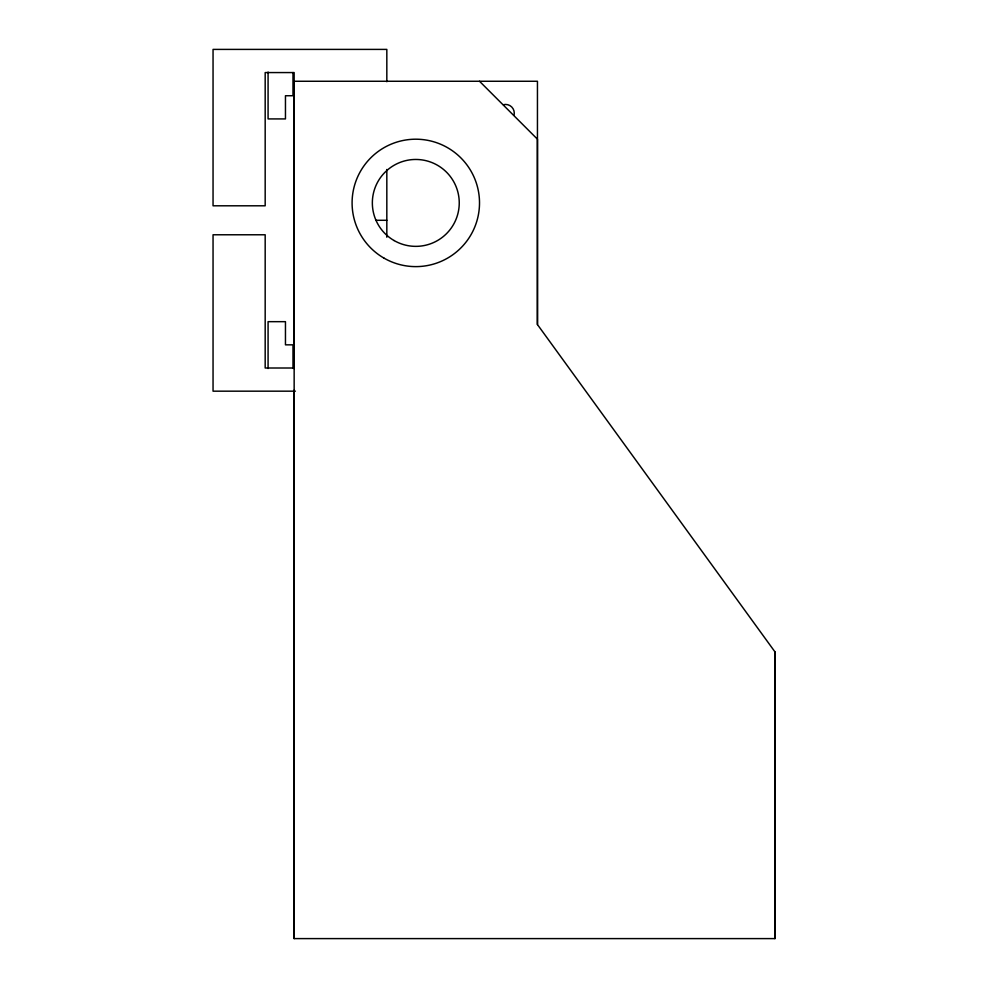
<?xml version="1.0" encoding="UTF-8"?>
<svg xmlns="http://www.w3.org/2000/svg" width="988" height="988" viewBox="0 0 988 988"><rect width="100%" height="100%" fill="white"/><g stroke="black" fill="none" stroke-linecap="round" stroke-linejoin="round"><path stroke-width="1.48" d="M294.152 938.6L294.152 81.263L537.447 81.263L537.447 324.558L774.95 651.858L774.95 938.6L294.152 938.6L294.152 390.124M537.447 324.558L537.447 139.185L479.513 81.263M774.95 938.6L774.95 651.858M376.156 220.287L386.827 220.287M294.152 368.005L265.179 368.005L265.179 234.774L213.05 234.774L213.05 391.174L295.412 391.174M386.827 81.732L386.827 49.4L213.05 49.4L213.05 205.8L265.179 205.8L265.179 72.569L294.152 72.569L294.152 368.672M386.827 169.479L386.827 237.219M292.991 72.569L292.991 95.737L285.458 95.737L285.458 118.918L268.081 118.918L268.081 72.062M292.991 368.005L292.991 344.837L285.458 344.837L285.458 321.668L268.081 321.668L268.081 368.512M503.337 104.728A8.694 8.694 0 0 1 513.982 115.374M383.937 258.09A63.726 63.726 0 0 0 479.513 202.911A63.726 63.726 0 0 0 383.937 147.731A63.726 63.726 0 0 0 383.937 258.09M394.076 240.541A43.447 43.447 0 0 0 459.247 202.911A43.447 43.447 0 0 0 394.076 165.28A43.447 43.447 0 0 0 394.076 240.541"/></g></svg>
